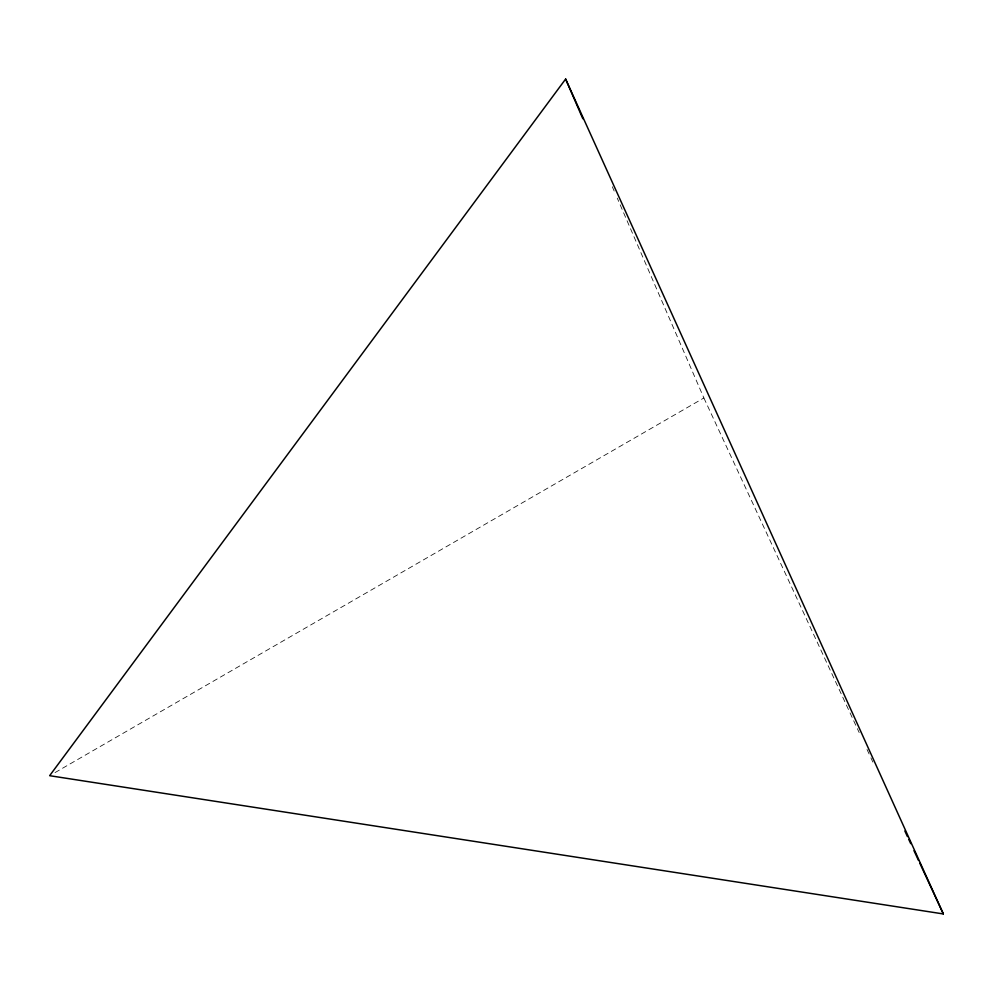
<?xml version="1.0" encoding="UTF-8"?>
<svg xmlns="http://www.w3.org/2000/svg" width="993" height="993" viewBox="0 0 993 993"><rect width="100%" height="100%" fill="white"/><g stroke="black" fill="none" stroke-linecap="round" stroke-linejoin="round"><path stroke-width="0.74" stroke-dasharray="4.96 3.72" d="M55.025 772.591L703.888 397.97L617.249 198.116M703.888 397.97L859.181 732.586M867.013 749.454L870.265 756.48M870.923 757.895L872.884 762.103M612.333 186.771L614.17 191.028"/><path stroke-width="1.49" d="M565.625 79.055L49.65 775.694L943.35 913.945L565.625 79.055L582.829 118.738M904.859 831.004L907.465 836.627M908.769 839.433L910.73 843.653M913.982 850.678L918.55 860.521M919.866 863.339L943.35 913.945"/></g></svg>
